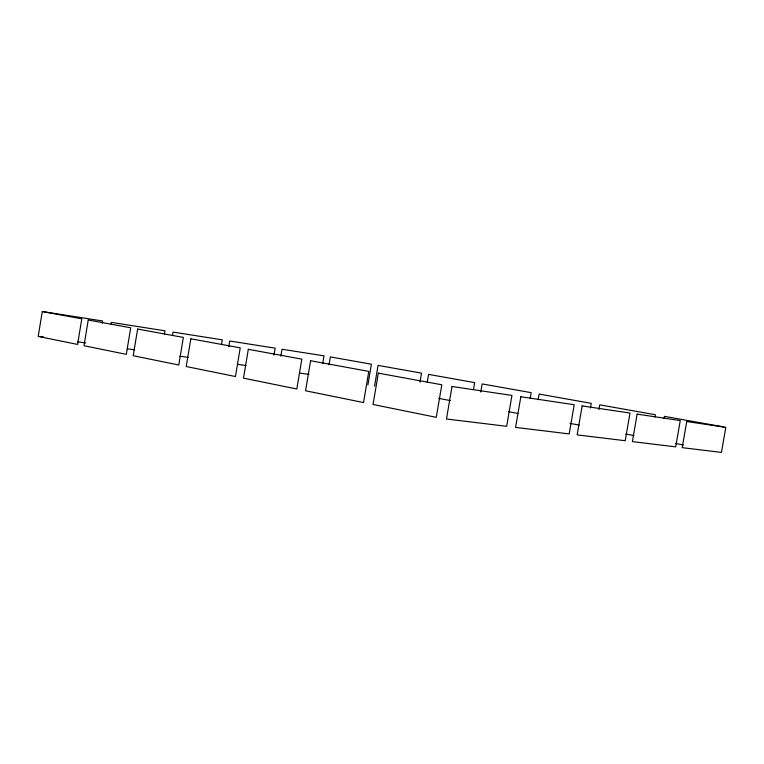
<?xml version="1.0" encoding="UTF-8"?>
<svg xmlns="http://www.w3.org/2000/svg" width="764" height="764" viewBox="0 0 764 764"><rect width="100%" height="100%" fill="white"/><g stroke="black" fill="none" stroke-linecap="round" stroke-linejoin="round"><path stroke-width="1.15" d="M102.214 323.258L102.586 320.995L44.073 311.779M111.028 324.633L111.391 322.379L164.976 330.812L164.413 334.231M172.492 335.482L173.056 332.092L222.295 339.837L221.531 344.44M228.78 346.722L229.735 341.011L275.145 348.164L273.97 355.155M280.846 356.196L282.012 349.243L324.012 355.852L322.694 363.702M329.036 364.762L330.354 356.912L371.409 364.218L367.914 384.894M374.551 386.154L378.056 365.402L421.527 373.138L420.009 382.096M427.238 382.267L428.575 374.398L474.683 382.602L473.499 389.516M480.776 392.037L482.16 383.929L531.152 392.648L530.187 398.292M538.133 399.734L539.107 394.062L591.26 403.344L590.457 408.005M598.928 409.533L599.74 404.853L655.378 414.747L654.977 417.048M664.031 418.662L664.432 416.361L723.909 426.942M40.014 336.494L43.538 336.991M77.556 341.785L85.769 342.95M127.34 348.804L134.349 349.797M179.874 356.205L188.097 357.371M237.785 364.371L245.951 365.517M299.564 373.08L308.923 374.398M438.746 398.378L450.244 400.575M508.662 411.7L517.973 413.467M569.906 423.361L579.15 425.118M625.764 434L633.862 435.537M675.357 443.445L683.503 444.992M42.278 311.578L38.2 336.427L77.584 344.43L81.796 318.817L42.278 311.578M88.242 320.001L84.002 345.739L126.308 354.334L130.701 327.775L88.242 320.001M137.635 329.045L133.213 355.738L178.776 365.001L183.36 337.421L137.635 329.045M190.838 338.796L186.225 366.519L235.436 376.518L240.23 347.84L190.838 338.796M248.31 349.32L243.496 378.151L296.814 388.991L301.828 359.128L248.31 349.32M310.604 360.732L305.562 390.767L363.521 402.552L368.783 371.399L310.604 360.732M378.342 373.147L373.042 404.481L436.282 417.335L441.821 384.779L378.342 373.147M452.011 386.479L446.472 418.997L506.656 426.312L511.947 395.427L452.011 386.479M520.828 396.755L515.585 427.401L569.19 433.914L574.213 404.729L520.828 396.755M582.158 405.913L577.164 434.888L625.219 440.723L629.994 413.057L582.158 405.913M637.138 414.126L632.391 441.602L675.701 446.864L680.266 420.563L637.138 414.126M686.721 421.527L682.185 447.656L721.436 452.422L725.8 427.362L686.721 421.527"/></g></svg>
